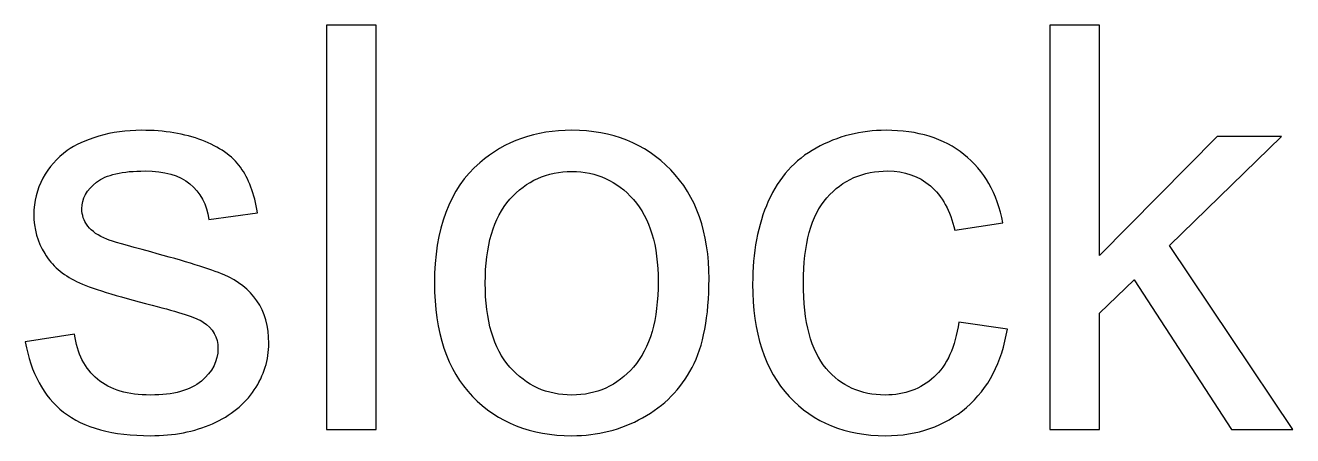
# Model space of a CAD drawing. Header units: millimetres. Extents: x -742 to 1487, y -1115 to 638.
# Drawn here: x 378.65 to 407.14, y -481.25 to -472.02 of the extents above; entities that cross this region are included whole.
import ezdxf

# ---------------------------------------------------------------- set-up
doc = ezdxf.new("R2010")
doc.units = ezdxf.units.MM
doc.layers.add('Layer 1', color=7, linetype='CONTINUOUS')

msp = doc.modelspace()

# ---------------------------------------------------------------- linework, layer by layer
at = {"layer": 'Layer 1', "color": 250}
for points, knots in [([(385.422, -481.108), (385.422, -481.108), (385.422, -472.015), (385.422, -472.015), (385.422, -472.015), (385.422, -472.015), (386.539, -472.015), (386.539, -472.015), (386.539, -472.015), (386.539, -472.015), (386.539, -481.108), (386.539, -481.108), (386.539, -481.108), (386.539, -481.108), (385.422, -481.108), (385.422, -481.108)], [0, 0, 0, 0, 0.2, 0.2, 0.2, 0.2, 0.4, 0.4, 0.4, 0.4, 0.6, 0.6, 0.6, 0.6, 1, 1, 1, 1]), ([(401.686, -481.108), (401.686, -481.108), (401.686, -472.015), (401.686, -472.015), (401.686, -472.015), (401.686, -472.015), (402.804, -472.015), (402.804, -472.015), (402.804, -472.015), (402.804, -472.015), (402.804, -477.195), (402.804, -477.195), (402.804, -477.195), (402.804, -477.195), (405.445, -474.517), (405.445, -474.517), (405.445, -474.517), (405.445, -474.517), (406.889, -474.517), (406.889, -474.517), (406.889, -474.517), (406.889, -474.517), (404.374, -476.966), (404.374, -476.966), (404.374, -476.966), (404.374, -476.966), (407.143, -481.108), (407.143, -481.108), (407.143, -481.108), (407.143, -481.108), (405.767, -481.108), (405.767, -481.108), (405.767, -481.108), (405.767, -481.108), (403.578, -477.741), (403.578, -477.741), (403.578, -477.741), (403.578, -477.741), (402.804, -478.494), (402.804, -478.494), (402.804, -478.494), (402.804, -478.494), (402.804, -481.108), (402.804, -481.108), (402.804, -481.108), (402.804, -481.108), (401.686, -481.108), (401.686, -481.108)], [0, 0, 0, 0, 0.076923, 0.076923, 0.076923, 0.076923, 0.153846, 0.153846, 0.153846, 0.153846, 0.230769, 0.230769, 0.230769, 0.230769, 0.307692, 0.307692, 0.307692, 0.307692, 0.384615, 0.384615, 0.384615, 0.384615, 0.461538, 0.461538, 0.461538, 0.461538, 0.538462, 0.538462, 0.538462, 0.538462, 0.615385, 0.615385, 0.615385, 0.615385, 0.692308, 0.692308, 0.692308, 0.692308, 0.769231, 0.769231, 0.769231, 0.769231, 0.846154, 0.846154, 0.846154, 0.846154, 1, 1, 1, 1]), ([(378.652, -479.14), (378.652, -479.14), (379.757, -478.962), (379.757, -478.962), (379.757, -478.962), (379.819, -479.404), (379.992, -479.743), (380.276, -479.98), (380.276, -479.98), (380.56, -480.215), (380.958, -480.334), (381.466, -480.334), (381.466, -480.334), (381.98, -480.334), (382.361, -480.23), (382.611, -480.02), (382.611, -480.02), (382.858, -479.813), (382.983, -479.567), (382.983, -479.286), (382.983, -479.286), (382.983, -479.034), (382.871, -478.835), (382.649, -478.691), (382.649, -478.691), (382.492, -478.592), (382.111, -478.467), (381.506, -478.312), (381.506, -478.312), (380.689, -478.107), (380.124, -477.929), (379.806, -477.779), (379.806, -477.779), (379.491, -477.626), (379.251, -477.419), (379.088, -477.152), (379.088, -477.152), (378.926, -476.888), (378.843, -476.593), (378.843, -476.272), (378.843, -476.272), (378.843, -475.978), (378.911, -475.707), (379.044, -475.457), (379.044, -475.457), (379.18, -475.207), (379.362, -475), (379.592, -474.835), (379.592, -474.835), (379.766, -474.708), (380.003, -474.6), (380.301, -474.511), (380.301, -474.511), (380.602, -474.422), (380.922, -474.377), (381.264, -474.377), (381.264, -474.377), (381.781, -474.377), (382.234, -474.451), (382.623, -474.602), (382.623, -474.602), (383.015, -474.75), (383.303, -474.953), (383.489, -475.207), (383.489, -475.207), (383.673, -475.463), (383.802, -475.804), (383.872, -476.232), (383.872, -476.232), (383.872, -476.232), (382.78, -476.384), (382.78, -476.384), (382.78, -476.384), (382.731, -476.041), (382.587, -475.772), (382.35, -475.58), (382.35, -475.58), (382.113, -475.387), (381.779, -475.292), (381.345, -475.292), (381.345, -475.292), (380.835, -475.292), (380.469, -475.376), (380.251, -475.546), (380.251, -475.546), (380.033, -475.715), (379.922, -475.914), (379.922, -476.141), (379.922, -476.141), (379.922, -476.284), (379.967, -476.416), (380.058, -476.532), (380.058, -476.532), (380.149, -476.651), (380.291, -476.75), (380.485, -476.828), (380.485, -476.828), (380.598, -476.871), (380.924, -476.966), (381.47, -477.114), (381.47, -477.114), (382.257, -477.324), (382.807, -477.497), (383.121, -477.631), (383.121, -477.631), (383.434, -477.764), (383.68, -477.961), (383.857, -478.215), (383.857, -478.215), (384.037, -478.471), (384.126, -478.788), (384.126, -479.169), (384.126, -479.169), (384.126, -479.54), (384.018, -479.889), (383.8, -480.217), (383.8, -480.217), (383.582, -480.545), (383.269, -480.799), (382.86, -480.979), (382.86, -480.979), (382.45, -481.159), (381.986, -481.248), (381.47, -481.248), (381.47, -481.248), (380.615, -481.248), (379.961, -481.07), (379.512, -480.717), (379.512, -480.717), (379.063, -480.361), (378.777, -479.836), (378.652, -479.14)], [0, 0, 0, 0, 0.029412, 0.029412, 0.029412, 0.029412, 0.058824, 0.058824, 0.058824, 0.058824, 0.088235, 0.088235, 0.088235, 0.088235, 0.117647, 0.117647, 0.117647, 0.117647, 0.147059, 0.147059, 0.147059, 0.147059, 0.176471, 0.176471, 0.176471, 0.176471, 0.205882, 0.205882, 0.205882, 0.205882, 0.235294, 0.235294, 0.235294, 0.235294, 0.264706, 0.264706, 0.264706, 0.264706, 0.294118, 0.294118, 0.294118, 0.294118, 0.323529, 0.323529, 0.323529, 0.323529, 0.352941, 0.352941, 0.352941, 0.352941, 0.382353, 0.382353, 0.382353, 0.382353, 0.411765, 0.411765, 0.411765, 0.411765, 0.441176, 0.441176, 0.441176, 0.441176, 0.470588, 0.470588, 0.470588, 0.470588, 0.5, 0.5, 0.5, 0.5, 0.529412, 0.529412, 0.529412, 0.529412, 0.558824, 0.558824, 0.558824, 0.558824, 0.588235, 0.588235, 0.588235, 0.588235, 0.617647, 0.617647, 0.617647, 0.617647, 0.647059, 0.647059, 0.647059, 0.647059, 0.676471, 0.676471, 0.676471, 0.676471, 0.705882, 0.705882, 0.705882, 0.705882, 0.735294, 0.735294, 0.735294, 0.735294, 0.764706, 0.764706, 0.764706, 0.764706, 0.794118, 0.794118, 0.794118, 0.794118, 0.823529, 0.823529, 0.823529, 0.823529, 0.852941, 0.852941, 0.852941, 0.852941, 0.882353, 0.882353, 0.882353, 0.882353, 0.911765, 0.911765, 0.911765, 0.911765, 0.941176, 0.941176, 0.941176, 0.941176, 1, 1, 1, 1]), ([(387.849, -477.813), (387.849, -476.596), (388.188, -475.694), (388.867, -475.108), (388.867, -475.108), (389.433, -474.621), (390.125, -474.377), (390.94, -474.377), (390.94, -474.377), (391.844, -474.377), (392.584, -474.674), (393.16, -475.266), (393.16, -475.266), (393.734, -475.857), (394.022, -476.676), (394.022, -477.72), (394.022, -477.72), (394.022, -478.566), (393.895, -479.231), (393.641, -479.716), (393.641, -479.716), (393.387, -480.2), (393.016, -480.577), (392.529, -480.846), (392.529, -480.846), (392.045, -481.115), (391.513, -481.248), (390.94, -481.248), (390.94, -481.248), (390.017, -481.248), (389.272, -480.954), (388.702, -480.363), (388.702, -480.363), (388.133, -479.773), (387.849, -478.922), (387.849, -477.813)], [0, 0, 0, 0, 0.1, 0.1, 0.1, 0.1, 0.2, 0.2, 0.2, 0.2, 0.3, 0.3, 0.3, 0.3, 0.4, 0.4, 0.4, 0.4, 0.5, 0.5, 0.5, 0.5, 0.6, 0.6, 0.6, 0.6, 0.7, 0.7, 0.7, 0.7, 0.8, 0.8, 0.8, 0.8, 1, 1, 1, 1]), ([(399.637, -478.695), (399.637, -478.695), (400.729, -478.848), (400.729, -478.848), (400.729, -478.848), (400.609, -479.599), (400.304, -480.185), (399.811, -480.611), (399.811, -480.611), (399.317, -481.036), (398.71, -481.248), (397.992, -481.248), (397.992, -481.248), (397.093, -481.248), (396.369, -480.954), (395.823, -480.365), (395.823, -480.365), (395.275, -479.777), (395.002, -478.935), (395.002, -477.838), (395.002, -477.838), (395.002, -477.127), (395.12, -476.507), (395.355, -475.973), (395.355, -475.973), (395.59, -475.442), (395.948, -475.042), (396.43, -474.777), (396.43, -474.777), (396.911, -474.511), (397.434, -474.377), (398.001, -474.377), (398.001, -474.377), (398.714, -474.377), (399.301, -474.557), (399.753, -474.919), (399.753, -474.919), (400.209, -475.281), (400.501, -475.796), (400.628, -476.46), (400.628, -476.46), (400.628, -476.46), (399.548, -476.625), (399.548, -476.625), (399.548, -476.625), (399.444, -476.183), (399.262, -475.851), (398.998, -475.626), (398.998, -475.626), (398.735, -475.404), (398.418, -475.292), (398.045, -475.292), (398.045, -475.292), (397.482, -475.292), (397.025, -475.493), (396.672, -475.895), (396.672, -475.895), (396.32, -476.299), (396.145, -476.934), (396.145, -477.806), (396.145, -477.806), (396.145, -478.691), (396.314, -479.332), (396.653, -479.733), (396.653, -479.733), (396.993, -480.133), (397.436, -480.334), (397.98, -480.334), (397.98, -480.334), (398.42, -480.334), (398.786, -480.2), (399.078, -479.931), (399.078, -479.931), (399.372, -479.665), (399.559, -479.252), (399.637, -478.695)], [0, 0, 0, 0, 0.05, 0.05, 0.05, 0.05, 0.1, 0.1, 0.1, 0.1, 0.15, 0.15, 0.15, 0.15, 0.2, 0.2, 0.2, 0.2, 0.25, 0.25, 0.25, 0.25, 0.3, 0.3, 0.3, 0.3, 0.35, 0.35, 0.35, 0.35, 0.4, 0.4, 0.4, 0.4, 0.45, 0.45, 0.45, 0.45, 0.5, 0.5, 0.5, 0.5, 0.55, 0.55, 0.55, 0.55, 0.6, 0.6, 0.6, 0.6, 0.65, 0.65, 0.65, 0.65, 0.7, 0.7, 0.7, 0.7, 0.75, 0.75, 0.75, 0.75, 0.8, 0.8, 0.8, 0.8, 0.85, 0.85, 0.85, 0.85, 0.9, 0.9, 0.9, 0.9, 1, 1, 1, 1]), ([(388.992, -477.815), (388.992, -478.657), (389.177, -479.288), (389.545, -479.705), (389.545, -479.705), (389.915, -480.124), (390.379, -480.334), (390.94, -480.334), (390.94, -480.334), (391.494, -480.334), (391.956, -480.124), (392.326, -479.703), (392.326, -479.703), (392.694, -479.282), (392.879, -478.64), (392.879, -477.779), (392.879, -477.779), (392.879, -476.966), (392.692, -476.35), (392.322, -475.933), (392.322, -475.933), (391.951, -475.514), (391.49, -475.304), (390.94, -475.304), (390.94, -475.304), (390.379, -475.304), (389.915, -475.512), (389.545, -475.929), (389.545, -475.929), (389.177, -476.346), (388.992, -476.974), (388.992, -477.815)], [0, 0, 0, 0, 0.111111, 0.111111, 0.111111, 0.111111, 0.222222, 0.222222, 0.222222, 0.222222, 0.333333, 0.333333, 0.333333, 0.333333, 0.444444, 0.444444, 0.444444, 0.444444, 0.555556, 0.555556, 0.555556, 0.555556, 0.666667, 0.666667, 0.666667, 0.666667, 0.777778, 0.777778, 0.777778, 0.777778, 1, 1, 1, 1])]:
    msp.add_open_spline(points, degree=3, knots=knots, dxfattribs=at)
at = {"layer": 'Layer 1', "color": 250, "lineweight": 9}
for points, knots in [([(385.422, -481.108), (385.422, -481.108), (385.422, -472.015), (385.422, -472.015), (385.422, -472.015), (385.422, -472.015), (386.539, -472.015), (386.539, -472.015), (386.539, -472.015), (386.539, -472.015), (386.539, -481.108), (386.539, -481.108), (386.539, -481.108), (386.539, -481.108), (385.422, -481.108), (385.422, -481.108)], [0, 0, 0, 0, 0.2, 0.2, 0.2, 0.2, 0.4, 0.4, 0.4, 0.4, 0.6, 0.6, 0.6, 0.6, 1, 1, 1, 1]), ([(401.686, -481.108), (401.686, -481.108), (401.686, -472.015), (401.686, -472.015), (401.686, -472.015), (401.686, -472.015), (402.804, -472.015), (402.804, -472.015), (402.804, -472.015), (402.804, -472.015), (402.804, -477.195), (402.804, -477.195), (402.804, -477.195), (402.804, -477.195), (405.445, -474.517), (405.445, -474.517), (405.445, -474.517), (405.445, -474.517), (406.889, -474.517), (406.889, -474.517), (406.889, -474.517), (406.889, -474.517), (404.374, -476.966), (404.374, -476.966), (404.374, -476.966), (404.374, -476.966), (407.143, -481.108), (407.143, -481.108), (407.143, -481.108), (407.143, -481.108), (405.767, -481.108), (405.767, -481.108), (405.767, -481.108), (405.767, -481.108), (403.578, -477.741), (403.578, -477.741), (403.578, -477.741), (403.578, -477.741), (402.804, -478.494), (402.804, -478.494), (402.804, -478.494), (402.804, -478.494), (402.804, -481.108), (402.804, -481.108), (402.804, -481.108), (402.804, -481.108), (401.686, -481.108), (401.686, -481.108)], [0, 0, 0, 0, 0.076923, 0.076923, 0.076923, 0.076923, 0.153846, 0.153846, 0.153846, 0.153846, 0.230769, 0.230769, 0.230769, 0.230769, 0.307692, 0.307692, 0.307692, 0.307692, 0.384615, 0.384615, 0.384615, 0.384615, 0.461538, 0.461538, 0.461538, 0.461538, 0.538462, 0.538462, 0.538462, 0.538462, 0.615385, 0.615385, 0.615385, 0.615385, 0.692308, 0.692308, 0.692308, 0.692308, 0.769231, 0.769231, 0.769231, 0.769231, 0.846154, 0.846154, 0.846154, 0.846154, 1, 1, 1, 1]), ([(378.652, -479.14), (378.652, -479.14), (379.757, -478.962), (379.757, -478.962), (379.757, -478.962), (379.819, -479.404), (379.992, -479.743), (380.276, -479.98), (380.276, -479.98), (380.56, -480.215), (380.958, -480.334), (381.466, -480.334), (381.466, -480.334), (381.98, -480.334), (382.361, -480.23), (382.611, -480.02), (382.611, -480.02), (382.858, -479.813), (382.983, -479.567), (382.983, -479.286), (382.983, -479.286), (382.983, -479.034), (382.871, -478.835), (382.649, -478.691), (382.649, -478.691), (382.492, -478.592), (382.111, -478.467), (381.506, -478.312), (381.506, -478.312), (380.689, -478.107), (380.124, -477.929), (379.806, -477.779), (379.806, -477.779), (379.491, -477.626), (379.251, -477.419), (379.088, -477.152), (379.088, -477.152), (378.926, -476.888), (378.843, -476.593), (378.843, -476.272), (378.843, -476.272), (378.843, -475.978), (378.911, -475.707), (379.044, -475.457), (379.044, -475.457), (379.18, -475.207), (379.362, -475), (379.592, -474.835), (379.592, -474.835), (379.766, -474.708), (380.003, -474.6), (380.301, -474.511), (380.301, -474.511), (380.602, -474.422), (380.922, -474.377), (381.264, -474.377), (381.264, -474.377), (381.781, -474.377), (382.234, -474.451), (382.623, -474.602), (382.623, -474.602), (383.015, -474.75), (383.303, -474.953), (383.489, -475.207), (383.489, -475.207), (383.673, -475.463), (383.802, -475.804), (383.872, -476.232), (383.872, -476.232), (383.872, -476.232), (382.78, -476.384), (382.78, -476.384), (382.78, -476.384), (382.731, -476.041), (382.587, -475.772), (382.35, -475.58), (382.35, -475.58), (382.113, -475.387), (381.779, -475.292), (381.345, -475.292), (381.345, -475.292), (380.835, -475.292), (380.469, -475.376), (380.251, -475.546), (380.251, -475.546), (380.033, -475.715), (379.922, -475.914), (379.922, -476.141), (379.922, -476.141), (379.922, -476.284), (379.967, -476.416), (380.058, -476.532), (380.058, -476.532), (380.149, -476.651), (380.291, -476.75), (380.485, -476.828), (380.485, -476.828), (380.598, -476.871), (380.924, -476.966), (381.47, -477.114), (381.47, -477.114), (382.257, -477.324), (382.807, -477.497), (383.121, -477.631), (383.121, -477.631), (383.434, -477.764), (383.68, -477.961), (383.857, -478.215), (383.857, -478.215), (384.037, -478.471), (384.126, -478.788), (384.126, -479.169), (384.126, -479.169), (384.126, -479.54), (384.018, -479.889), (383.8, -480.217), (383.8, -480.217), (383.582, -480.545), (383.269, -480.799), (382.86, -480.979), (382.86, -480.979), (382.45, -481.159), (381.986, -481.248), (381.47, -481.248), (381.47, -481.248), (380.615, -481.248), (379.961, -481.07), (379.512, -480.717), (379.512, -480.717), (379.063, -480.361), (378.777, -479.836), (378.652, -479.14)], [0, 0, 0, 0, 0.029412, 0.029412, 0.029412, 0.029412, 0.058824, 0.058824, 0.058824, 0.058824, 0.088235, 0.088235, 0.088235, 0.088235, 0.117647, 0.117647, 0.117647, 0.117647, 0.147059, 0.147059, 0.147059, 0.147059, 0.176471, 0.176471, 0.176471, 0.176471, 0.205882, 0.205882, 0.205882, 0.205882, 0.235294, 0.235294, 0.235294, 0.235294, 0.264706, 0.264706, 0.264706, 0.264706, 0.294118, 0.294118, 0.294118, 0.294118, 0.323529, 0.323529, 0.323529, 0.323529, 0.352941, 0.352941, 0.352941, 0.352941, 0.382353, 0.382353, 0.382353, 0.382353, 0.411765, 0.411765, 0.411765, 0.411765, 0.441176, 0.441176, 0.441176, 0.441176, 0.470588, 0.470588, 0.470588, 0.470588, 0.5, 0.5, 0.5, 0.5, 0.529412, 0.529412, 0.529412, 0.529412, 0.558824, 0.558824, 0.558824, 0.558824, 0.588235, 0.588235, 0.588235, 0.588235, 0.617647, 0.617647, 0.617647, 0.617647, 0.647059, 0.647059, 0.647059, 0.647059, 0.676471, 0.676471, 0.676471, 0.676471, 0.705882, 0.705882, 0.705882, 0.705882, 0.735294, 0.735294, 0.735294, 0.735294, 0.764706, 0.764706, 0.764706, 0.764706, 0.794118, 0.794118, 0.794118, 0.794118, 0.823529, 0.823529, 0.823529, 0.823529, 0.852941, 0.852941, 0.852941, 0.852941, 0.882353, 0.882353, 0.882353, 0.882353, 0.911765, 0.911765, 0.911765, 0.911765, 0.941176, 0.941176, 0.941176, 0.941176, 1, 1, 1, 1]), ([(387.849, -477.813), (387.849, -476.596), (388.188, -475.694), (388.867, -475.108), (388.867, -475.108), (389.433, -474.621), (390.125, -474.377), (390.94, -474.377), (390.94, -474.377), (391.844, -474.377), (392.584, -474.674), (393.16, -475.266), (393.16, -475.266), (393.734, -475.857), (394.022, -476.676), (394.022, -477.72), (394.022, -477.72), (394.022, -478.566), (393.895, -479.231), (393.641, -479.716), (393.641, -479.716), (393.387, -480.2), (393.016, -480.577), (392.529, -480.846), (392.529, -480.846), (392.045, -481.115), (391.513, -481.248), (390.94, -481.248), (390.94, -481.248), (390.017, -481.248), (389.272, -480.954), (388.702, -480.363), (388.702, -480.363), (388.133, -479.773), (387.849, -478.922), (387.849, -477.813)], [0, 0, 0, 0, 0.1, 0.1, 0.1, 0.1, 0.2, 0.2, 0.2, 0.2, 0.3, 0.3, 0.3, 0.3, 0.4, 0.4, 0.4, 0.4, 0.5, 0.5, 0.5, 0.5, 0.6, 0.6, 0.6, 0.6, 0.7, 0.7, 0.7, 0.7, 0.8, 0.8, 0.8, 0.8, 1, 1, 1, 1]), ([(399.637, -478.695), (399.637, -478.695), (400.729, -478.848), (400.729, -478.848), (400.729, -478.848), (400.609, -479.599), (400.304, -480.185), (399.811, -480.611), (399.811, -480.611), (399.317, -481.036), (398.71, -481.248), (397.992, -481.248), (397.992, -481.248), (397.093, -481.248), (396.369, -480.954), (395.823, -480.365), (395.823, -480.365), (395.275, -479.777), (395.002, -478.935), (395.002, -477.838), (395.002, -477.838), (395.002, -477.127), (395.12, -476.507), (395.355, -475.973), (395.355, -475.973), (395.59, -475.442), (395.948, -475.042), (396.43, -474.777), (396.43, -474.777), (396.911, -474.511), (397.434, -474.377), (398.001, -474.377), (398.001, -474.377), (398.714, -474.377), (399.301, -474.557), (399.753, -474.919), (399.753, -474.919), (400.209, -475.281), (400.501, -475.796), (400.628, -476.46), (400.628, -476.46), (400.628, -476.46), (399.548, -476.625), (399.548, -476.625), (399.548, -476.625), (399.444, -476.183), (399.262, -475.851), (398.998, -475.626), (398.998, -475.626), (398.735, -475.404), (398.418, -475.292), (398.045, -475.292), (398.045, -475.292), (397.482, -475.292), (397.025, -475.493), (396.672, -475.895), (396.672, -475.895), (396.32, -476.299), (396.145, -476.934), (396.145, -477.806), (396.145, -477.806), (396.145, -478.691), (396.314, -479.332), (396.653, -479.733), (396.653, -479.733), (396.993, -480.133), (397.436, -480.334), (397.98, -480.334), (397.98, -480.334), (398.42, -480.334), (398.786, -480.2), (399.078, -479.931), (399.078, -479.931), (399.372, -479.665), (399.559, -479.252), (399.637, -478.695)], [0, 0, 0, 0, 0.05, 0.05, 0.05, 0.05, 0.1, 0.1, 0.1, 0.1, 0.15, 0.15, 0.15, 0.15, 0.2, 0.2, 0.2, 0.2, 0.25, 0.25, 0.25, 0.25, 0.3, 0.3, 0.3, 0.3, 0.35, 0.35, 0.35, 0.35, 0.4, 0.4, 0.4, 0.4, 0.45, 0.45, 0.45, 0.45, 0.5, 0.5, 0.5, 0.5, 0.55, 0.55, 0.55, 0.55, 0.6, 0.6, 0.6, 0.6, 0.65, 0.65, 0.65, 0.65, 0.7, 0.7, 0.7, 0.7, 0.75, 0.75, 0.75, 0.75, 0.8, 0.8, 0.8, 0.8, 0.85, 0.85, 0.85, 0.85, 0.9, 0.9, 0.9, 0.9, 1, 1, 1, 1]), ([(388.992, -477.815), (388.992, -478.657), (389.177, -479.288), (389.545, -479.705), (389.545, -479.705), (389.915, -480.124), (390.379, -480.334), (390.94, -480.334), (390.94, -480.334), (391.494, -480.334), (391.956, -480.124), (392.326, -479.703), (392.326, -479.703), (392.694, -479.282), (392.879, -478.64), (392.879, -477.779), (392.879, -477.779), (392.879, -476.966), (392.692, -476.35), (392.322, -475.933), (392.322, -475.933), (391.951, -475.514), (391.49, -475.304), (390.94, -475.304), (390.94, -475.304), (390.379, -475.304), (389.915, -475.512), (389.545, -475.929), (389.545, -475.929), (389.177, -476.346), (388.992, -476.974), (388.992, -477.815)], [0, 0, 0, 0, 0.111111, 0.111111, 0.111111, 0.111111, 0.222222, 0.222222, 0.222222, 0.222222, 0.333333, 0.333333, 0.333333, 0.333333, 0.444444, 0.444444, 0.444444, 0.444444, 0.555556, 0.555556, 0.555556, 0.555556, 0.666667, 0.666667, 0.666667, 0.666667, 0.777778, 0.777778, 0.777778, 0.777778, 1, 1, 1, 1])]:
    msp.add_open_spline(points, degree=3, knots=knots, dxfattribs=at)

doc.saveas('drawing.dxf')
